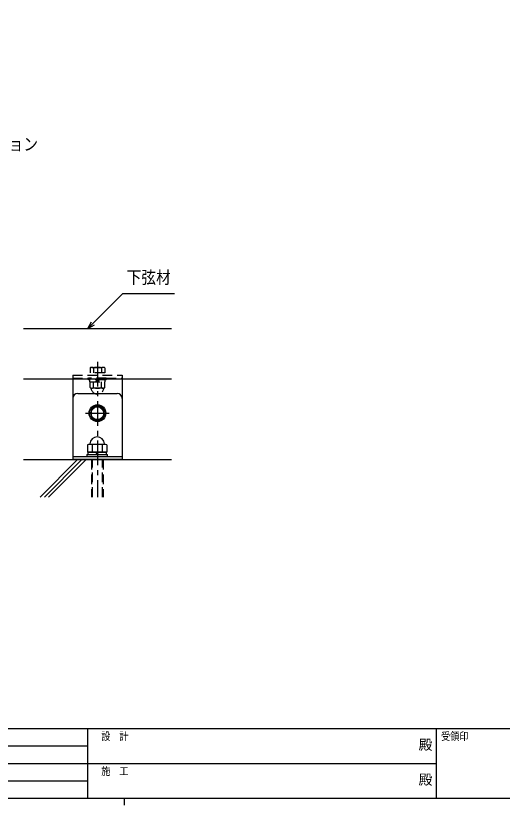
# Model space of a CAD drawing. Units: millimetres on the paper, scale 1:5. Extents: x -210 to 210, y -148 to 148.
# Drawn here: x -92.7 to 6, y -142.9 to 17.2 of the extents above; entities that cross this region are included whole.
import ezdxf
from ezdxf.enums import TextEntityAlignment as Align

# ---------------------------------------------------------------- set-up
doc = ezdxf.new("R2010")
doc.units = ezdxf.units.MM
doc.linetypes.add('CHAIN1', pattern=[8, 5, -1, 1, -1])
doc.linetypes.add('DASHED2', pattern=[3, 2, -1])
for name, color, linetype in [('0-3_04', 2, 'Continuous'), ('0-4_05', 3, 'Continuous'), ('0-5_06', 6, 'Continuous'), ('1-5_図枠1_1', 7, 'Continuous')]:
    doc.layers.add(name, color=color, linetype=linetype)
doc.styles.add('ＭＳ ゴシック', font='')
doc.styles.add('ＭＳ 明朝', font='')
doc.styles.get('ＭＳ ゴシック').set_extended_font_data('MS Gothic')
doc.styles.get('ＭＳ 明朝').set_extended_font_data('MS Mincho')

msp = doc.modelspace()

# ---------------------------------------------------------------- linework, layer by layer
at = {"layer": '0-3_04'}
for p, q in [((-91.116, -46.213), (-61.116, -46.213)), ((-91.116, -56.413), (-61.116, -56.413)), ((-91.116, -72.813), (-61.116, -72.813)), ((-80.121, -72.813), (-87.721, -80.413)), ((-79.272, -72.813), (-86.872, -80.413)), ((-86.023, -80.413), (-78.423, -72.813))]:
    msp.add_line(p, q, dxfattribs=at)
at = {"layer": '0-4_05', "linetype": 'DASHED2'}
for p, q in [((-77.616, -54.214), (-77.616, -55.213)), ((-77.266, -54.113), (-74.966, -54.113)), ((-76.916, -54.214), (-76.916, -55.213)), ((-75.316, -54.214), (-75.316, -55.213)), ((-81.116, -55.713), (-71.116, -55.713)), ((-81.116, -56.313), (-77.916, -56.313)), ((-74.316, -56.313), (-77.916, -56.313)), ((-77.916, -56.633), (-77.916, -56.313)), ((-77.656, -56.633), (-77.916, -56.633)), ((-77.656, -57.033), (-77.656, -56.633)), ((-74.576, -56.633), (-77.656, -56.633)), ((-77.656, -57.033), (-74.576, -57.033)), ((-77.656, -57.033), (-74.576, -57.033)), ((-77.616, -58.231), (-77.616, -57.033)), ((-76.916, -58.231), (-76.916, -57.033)), ((-76.116, -56.633), (-76.516, -57.033)), ((-76.116, -57.033), (-75.716, -56.633)), ((-75.316, -58.231), (-75.316, -57.033)), ((-74.616, -58.231), (-74.616, -57.033)), ((-74.576, -57.033), (-74.576, -56.633)), ((-74.316, -56.633), (-74.576, -56.633)), ((-74.316, -56.313), (-71.116, -56.313)), ((-74.316, -56.633), (-74.316, -56.313)), ((-74.966, -58.333), (-77.266, -58.333)), ((-77.316, -72.813), (-77.316, -80.413)), ((-77.116, -80.413), (-77.116, -72.813)), ((-75.116, -80.413), (-75.116, -72.813)), ((-74.916, -72.813), (-74.916, -80.413))]:
    msp.add_line(p, q, dxfattribs=at)
at = {"layer": '0-4_05', "linetype": 'CHAIN1'}
for p, q in [((-76.116, -52.968), (-76.116, -80.413)), ((-78.516, -63.413), (-73.716, -63.413))]:
    msp.add_line(p, q, dxfattribs=at)
at = {"layer": '0-4_05'}
for p, q in [((-81.116, -55.713), (-81.116, -72.813)), ((-71.116, -55.713), (-71.116, -72.813)), ((-80.116, -59.413), (-72.116, -59.413)), ((-78.136, -69.84), (-78.136, -71.313)), ((-77.656, -69.713), (-74.696, -69.713)), ((-77.176, -69.84), (-77.176, -71.313)), ((-75.176, -69.84), (-75.176, -71.313)), ((-74.216, -69.84), (-74.216, -71.313)), ((-78.276, -71.813), (-74.076, -71.813)), ((-78.136, -71.313), (-74.216, -71.313)), ((-76.176, -71.313), (-76.465, -71.813)), ((-76.176, -71.813), (-75.887, -71.313)), ((-74.076, -72.213), (-74.076, -71.813)), ((-81.116, -72.213), (-71.116, -72.213)), ((-71.116, -72.813), (-81.116, -72.813))]:
    msp.add_line(p, q, dxfattribs=at)
at = {"layer": '0-4_05', "linetype": 'DASHED2'}
msp.add_lwpolyline([(-74.616, -54.214), (-74.616, -55.213), (-77.616, -55.213)], dxfattribs=at)
at = {"layer": '0-4_05'}
for points in [[(-76.116, -64.913), (-74.817, -64.163), (-74.817, -62.663), (-76.116, -61.913), (-77.415, -62.663), (-77.415, -64.163)], [(-78.056, -71.813), (-74.296, -71.813), (-74.296, -71.313), (-78.056, -71.313)]]:
    msp.add_lwpolyline(points, close=True, dxfattribs=at)
msp.add_lwpolyline([(-78.276, -71.813), (-78.276, -72.213), (-74.076, -72.213)], dxfattribs=at)
for radius in [1.7, 1.56, 1.299]:
    msp.add_circle((-76.116, -63.413), radius, dxfattribs=at)
at = {"layer": '0-4_05', "linetype": 'DASHED2'}
for centre, radius, start, end in [((-77.266, -54.766), 0.654, 57.62146, 122.37855), ((-76.116, -57.313), 3.2, 75.52248, 104.47751), ((-74.966, -54.766), 0.654, 57.62144, 122.37856), ((-77.266, -57.679), 0.654, 237.62144, 302.37856), ((-77.507, -58.393), 0.1, 6.58311, 71.36734), ((-76.116, -58.233), 1.3, 186.58311, 353.41689), ((-76.116, -55.133), 3.2, 255.52248, 284.47751), ((-74.966, -57.679), 0.654, 237.62146, 302.37855), ((-74.725, -58.393), 0.1, 108.63268, 173.41689)]:
    msp.add_arc(centre, radius, start, end, dxfattribs=at)
at = {"layer": '0-4_05'}
for centre, radius, start, end in [((-80.116, -60.413), 1, 90, 180), ((-72.116, -60.413), 1, 0, 90), ((-76.176, -69.713), 1.5, 3.35216, 176.64773), ((-77.656, -70.683), 0.971, 60.35639, 119.64351), ((-77.773, -69.619), 0.1, 276.28888, 356.64773), ((-76.176, -73.713), 4, 75.52243, 104.47746), ((-74.696, -70.683), 0.971, 60.35638, 119.64351), ((-74.579, -69.619), 0.1, 183.35216, 263.71103)]:
    msp.add_arc(centre, radius, start, end, dxfattribs=at)
at = {"layer": '0-5_06'}
for q in [(-77.287, -44.913), (-76.738, -45.463)]:
    msp.add_line((-78.037, -46.213), q, dxfattribs=at)
msp.add_lwpolyline([(-78.037, -46.213), (-70.973, -39.149), (-60.491, -39.149)], dxfattribs=at)
at = {"layer": '1-5_図枠1_1'}
for p, q in [((-198, -127.359), (198, -127.359)), ((-78.131, -127.359), (-78.131, -141.5)), ((-7.424, -127.359), (-7.424, -141.5)), ((-198, -130.894), (-78.131, -130.894)), ((-198, -134.429), (-7.424, -134.429)), ((-198, -137.965), (-78.131, -137.965)), ((-70.707, -141.5), (-70.707, -142.914))]:
    msp.add_line(p, q, dxfattribs=at)
msp.add_lwpolyline([(-198, 136.5), (-198, -141.5), (198, -141.5)], dxfattribs=at)

# ---------------------------------------------------------------- texts
at = {"layer": '0-5_06', "style": 'ＭＳ ゴシック', "width": 0.85}
for s, p in [('手すり子バリエーション', (-120.88, -10.906)), ('下弦材', (-70.178, -37.913))]:
    msp.add_text(s, height=2.566, dxfattribs=at).set_placement(p, align=Align.BOTTOM_LEFT)
at = {"layer": '1-5_図枠1_1', "style": 'ＭＳ 明朝', "width": 0.85}
for s, p in [('  設  計', (-77.121, -130.187)), ('受領印', (-6.414, -130.187)), ('  施  工', (-77.121, -137.258))]:
    msp.add_text(s, height=1.555, dxfattribs=at).set_placement(p, align=Align.BOTTOM_LEFT)
at = {"layer": '1-5_図枠1_1', "style": 'ＭＳ 明朝'}
for p in [(-10.991, -132.305), (-10.991, -139.376)]:
    msp.add_text('殿', height=2.074, dxfattribs=at).set_placement(p, align=Align.BOTTOM_LEFT)

doc.saveas('drawing.dxf')
